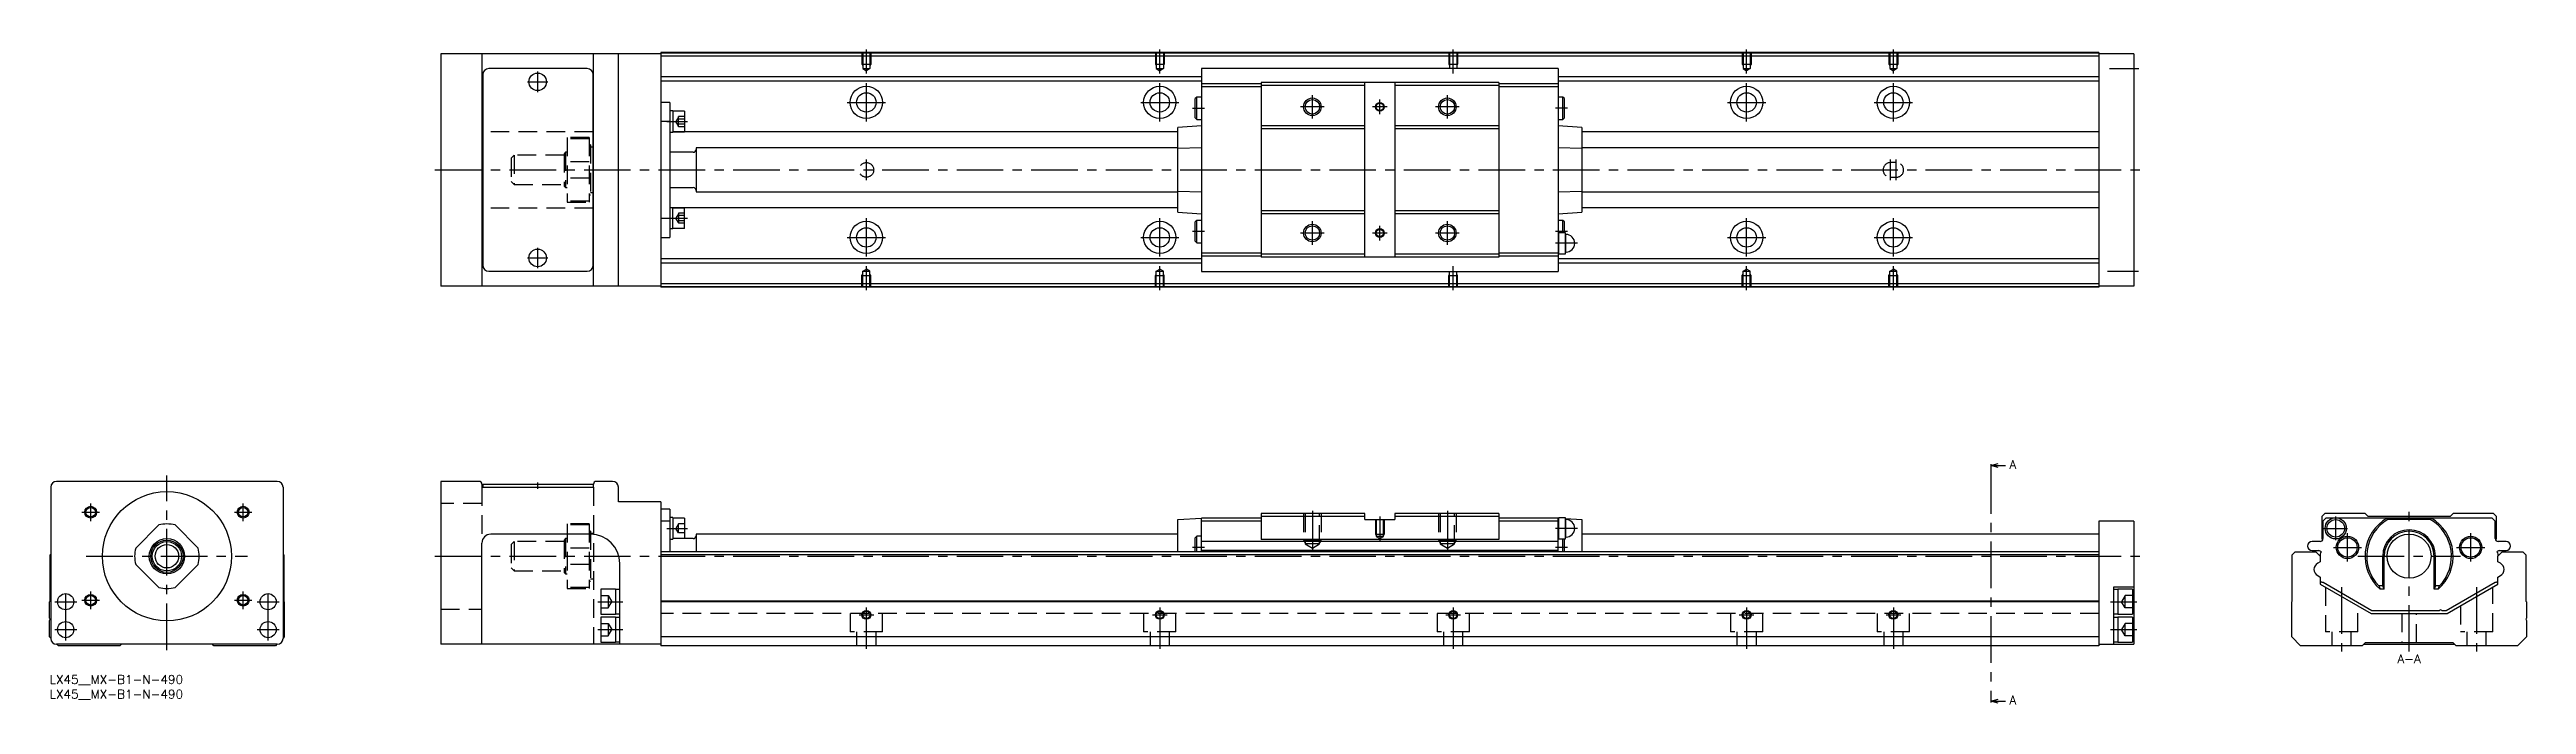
# Model space of a CAD drawing. Extents: x 0 to 844, y -10 to 213.
import ezdxf

# ---------------------------------------------------------------- set-up
doc = ezdxf.new("R2010")
doc.units = 0
doc.header["$LTSCALE"] = 0.5
doc.linetypes.add('CENTER', pattern=[50.8, 31.75, -6.35, 6.35, -6.35])
doc.linetypes.add('DASHED', pattern=[19.05, 12.7, -6.35])
for name, color, linetype in [('MSM_CENTER', 1, 'CENTER'), ('MSM_CONTINUOUS', 7, 'CONTINUOUS'), ('MSM_DASHED', 4, 'DASHED'), ('MSM_NARROW', 5, 'CONTINUOUS'), ('MSM_PART_NUMBER', 7, 'CONTINUOUS')]:
    doc.layers.add(name, color=color, linetype=linetype)
doc.styles.get("Standard").update_dxf_attribs({"font": 'txt.shx', "height": 3, "bigfont": 'bigfont.shx'})

# ---------------------------------------------------------------- blocks, each defined once
blk = doc.blocks.new('*U3')
at = {"layer": 'MSM_PART_NUMBER'}
blk.add_text('LX45__MX-B1-N-490', height=3, dxfattribs=at).set_placement((0, -3))
blk = doc.blocks.new('*U4')
at = {"layer": 'MSM_PART_NUMBER'}
blk.add_text('LX45__MX-B1-N-490', height=3, dxfattribs=at).set_placement((0, -8))

msp = doc.modelspace()

# ---------------------------------------------------------------- linework, layer by layer
at = {"layer": 'MSM_CENTER'}
for p, q in [((278.36, 204.91), (278.36, 213.12)), ((378.36, 204.91), (378.36, 213.12)), ((478.36, 204.91), (478.36, 213.12)), ((578.36, 204.91), (578.36, 213.12)), ((628.36, 204.91), (628.36, 213.12)), ((166.36, 198.62), (166.36, 205.62)), ((702.03, 206.62), (711.98, 206.62)), ((162.86, 202.12), (169.86, 202.12)), ((271.86, 195.12), (284.85, 195.12)), ((278.36, 188.62), (278.36, 201.62)), ((371.86, 195.12), (384.86, 195.12)), ((378.36, 188.62), (378.36, 201.62)), ((430.36, 189.62), (430.36, 197.62)), ((453.36, 191.12), (453.36, 196.12)), ((476.36, 189.62), (476.36, 197.62)), ((571.86, 195.12), (584.86, 195.12)), ((578.36, 188.62), (578.36, 201.62)), ((621.86, 195.12), (634.86, 195.12)), ((628.36, 188.62), (628.36, 201.62)), ((210.36, 188.58), (217.36, 188.58)), ((389.46, 193.12), (393.56, 193.12)), ((434.36, 193.62), (426.36, 193.62)), ((455.86, 193.62), (450.86, 193.62)), ((480.36, 193.62), (472.36, 193.62)), ((517.26, 193.12), (513.16, 193.12)), ((131.36, 172.12), (712.36, 172.12)), ((278.36, 168.62), (278.36, 175.62)), ((627.36, 168.62), (627.36, 175.62)), ((629.36, 168.62), (629.36, 175.62)), ((210.36, 155.67), (217.36, 155.67)), ((278.36, 142.62), (278.36, 155.62)), ((378.36, 142.62), (378.36, 155.62)), ((430.36, 146.62), (430.36, 154.62)), ((453.36, 148.12), (453.36, 153.12)), ((476.36, 146.62), (476.36, 154.62)), ((578.36, 142.62), (578.36, 155.62)), ((628.36, 142.62), (628.36, 155.62)), ((166.36, 138.62), (166.36, 145.62)), ((271.86, 149.12), (284.86, 149.12)), ((371.86, 149.12), (384.86, 149.12)), ((393.56, 151.12), (389.46, 151.12)), ((434.36, 150.62), (426.36, 150.62)), ((455.86, 150.62), (450.86, 150.62)), ((480.36, 150.62), (472.36, 150.62)), ((517.26, 151.12), (513.16, 151.12)), ((520.76, 147.12), (513.16, 147.12)), ((571.86, 149.12), (584.86, 149.12)), ((621.86, 149.12), (634.86, 149.12)), ((162.86, 142.12), (169.86, 142.12)), ((278.36, 131.12), (278.36, 139.33)), ((378.36, 131.12), (378.36, 139.33)), ((478.36, 131.12), (478.36, 139.33)), ((578.36, 131.12), (578.36, 139.33)), ((628.36, 131.12), (628.36, 139.33)), ((701.36, 137.62), (711.86, 137.62)), ((40, 8.5), (40, 68)), ((661.52, 70.87), (661.52, -8.37)), ((166.36, 63.5), (166.36, 65.6)), ((11.02, 55.5), (17.02, 55.5)), ((14.02, 52.5), (14.02, 58.5)), ((62.98, 55.5), (68.98, 55.5)), ((65.98, 52.5), (65.98, 58.5)), ((430.36, 56), (430.36, 42.3)), ((453.36, 54), (453.36, 45.5)), ((476.36, 56), (476.36, 42.3)), ((779.11, 46), (779.11, 54)), ((804.11, 8), (804.11, 56)), ((210.36, 50), (217.36, 50)), ((393.56, 43.5), (389.46, 43.5)), ((520.76, 50), (513.16, 50)), ((517.26, 43.5), (513.16, 43.5)), ((775.11, 50), (783.11, 50)), ((778.31, 43.5), (787.91, 43.5)), ((783.11, 38.7), (783.11, 48.3)), ((820.31, 43.5), (829.91, 43.5)), ((825.11, 38.7), (825.11, 48.3)), ((12.5, 40.5), (67.5, 40.5)), ((131.36, 40.5), (712.36, 40.5)), ((786.61, 40.5), (821.61, 40.5)), ((5.5, 11.75), (5.5, 28.75)), ((11.02, 25.5), (17.02, 25.5)), ((14.02, 22.5), (14.02, 28.5)), ((62.98, 25.5), (68.98, 25.5)), ((65.98, 22.5), (65.98, 28.5)), ((74.5, 11.75), (74.5, 28.75)), ((781.11, 29.97), (781.11, 8)), ((827.11, 29.97), (827.11, 8)), ((1.75, 25), (9.25, 25)), ((70.75, 25), (78.25, 25)), ((186.86, 25), (195.36, 25)), ((275.86, 20.5), (280.86, 20.5)), ((278.36, 9), (278.36, 23)), ((375.86, 20.5), (380.86, 20.5)), ((378.36, 23), (378.36, 9)), ((475.86, 20.5), (480.86, 20.5)), ((478.36, 23), (478.36, 9)), ((575.86, 20.5), (580.86, 20.5)), ((578.36, 23), (578.36, 9)), ((625.86, 20.5), (630.86, 20.5)), ((628.36, 23), (628.36, 9)), ((702.36, 25), (711.36, 25)), ((1.75, 15.5), (9.25, 15.5)), ((70.75, 15.5), (78.25, 15.5)), ((186.86, 15.5), (195.36, 15.5)), ((702.36, 15.5), (711.36, 15.5))]:
    msp.add_line(p, q, dxfattribs=at)
at = {"layer": 'MSM_CONTINUOUS'}
for p, q in [((208.36, 211.72), (133.36, 211.72)), ((133.36, 211.72), (133.36, 132.52)), ((147.36, 211.72), (147.36, 132.52)), ((185.36, 132.52), (185.36, 211.72)), ((193.86, 132.52), (193.86, 211.72)), ((698.36, 212.12), (208.36, 212.12)), ((208.36, 212.12), (208.36, 132.12)), ((698.36, 211.92), (208.36, 211.92)), ((698.36, 212.12), (698.36, 132.12)), ((710.36, 211.72), (698.36, 211.72)), ((710.36, 211.72), (710.36, 132.52)), ((147.66, 204.62), (147.66, 139.62)), ((183.26, 206.62), (149.66, 206.62)), ((185.26, 139.62), (185.26, 204.62)), ((698.36, 210.92), (208.36, 210.92)), ((392.56, 203.87), (208.36, 203.87)), ((392.56, 206.72), (392.56, 137.52)), ((514.16, 206.72), (392.56, 206.72)), ((514.16, 206.72), (514.16, 137.52)), ((698.36, 203.87), (514.16, 203.87)), ((147.66, 202.22), (147.36, 202.22)), ((147.66, 197.72), (147.36, 197.72)), ((185.36, 202.22), (185.26, 202.22)), ((185.36, 197.72), (185.26, 197.72)), ((392.56, 202.37), (208.36, 202.37)), ((211.36, 195.12), (208.36, 195.12)), ((211.36, 195.12), (211.36, 149.12)), ((390.96, 196.92), (390.46, 196.42)), ((390.46, 189.82), (390.46, 196.42)), ((390.96, 189.32), (390.96, 196.92)), ((392.56, 196.92), (390.96, 196.92)), ((412.86, 201.47), (392.56, 201.47)), ((412.86, 200.47), (392.56, 200.47)), ((493.86, 201.87), (412.86, 201.87)), ((412.86, 201.87), (412.86, 142.37)), ((448.26, 200.87), (412.86, 200.87)), ((448.26, 142.37), (448.26, 201.87)), ((458.46, 201.87), (458.46, 142.37)), ((493.86, 200.87), (458.46, 200.87)), ((493.86, 201.87), (493.86, 142.37)), ((514.16, 201.47), (493.86, 201.47)), ((514.16, 200.47), (493.86, 200.47)), ((698.36, 202.37), (514.16, 202.37)), ((515.76, 196.92), (514.16, 196.92)), ((516.26, 196.42), (515.76, 196.92)), ((515.76, 189.32), (515.76, 196.92)), ((516.26, 189.82), (516.26, 196.42)), ((211.36, 188.65), (208.36, 188.65)), ((212.36, 192.23), (211.36, 192.23)), ((212.36, 192.23), (212.36, 184.93)), ((216.36, 192.08), (212.36, 192.08)), ((216.36, 192.08), (216.36, 185.08)), ((392.56, 187.12), (384.56, 186.57)), ((384.56, 157.68), (384.56, 186.57)), ((390.46, 189.82), (390.96, 189.32)), ((390.96, 189.32), (392.56, 189.32)), ((448.26, 187.12), (412.86, 187.12)), ((448.26, 186.12), (412.86, 186.12)), ((493.86, 187.12), (458.46, 187.12)), ((493.86, 186.12), (458.46, 186.12)), ((514.16, 189.32), (515.76, 189.32)), ((522.16, 186.57), (514.16, 187.12)), ((515.76, 189.32), (516.26, 189.82)), ((522.16, 186.57), (522.16, 157.68)), ((147.66, 185.12), (147.36, 185.12)), ((185.36, 185.12), (185.26, 185.12)), ((185.36, 179.87), (185.26, 179.87)), ((211.36, 184.93), (212.36, 184.93)), ((219.36, 178.12), (211.36, 178.12)), ((212.36, 185.08), (216.36, 185.08)), ((384.56, 185.05), (212.36, 185.05)), ((220.36, 179.62), (220.36, 164.62)), ((384.56, 179.62), (220.36, 179.62)), ((392.56, 179.61), (384.56, 179.36)), ((522.16, 179.36), (514.16, 179.61)), ((698.36, 185.05), (522.16, 185.05)), ((698.36, 179.62), (522.16, 179.62)), ((185.26, 164.37), (185.36, 164.37)), ((211.36, 166.12), (219.36, 166.12)), ((220.36, 164.62), (384.56, 164.62)), ((384.56, 164.89), (392.56, 164.64)), ((514.16, 164.64), (522.16, 164.89)), ((522.16, 164.62), (698.36, 164.62)), ((147.66, 159.12), (147.36, 159.12)), ((185.36, 159.12), (185.26, 159.12)), ((211.36, 155.6), (208.36, 155.6)), ((211.36, 159.32), (212.36, 159.32)), ((212.36, 152.02), (211.36, 152.02)), ((212.36, 152.02), (212.36, 159.32)), ((384.56, 159.2), (212.36, 159.2)), ((212.36, 159.17), (216.36, 159.17)), ((216.36, 152.17), (212.36, 152.17)), ((216.36, 152.17), (216.36, 159.17)), ((384.56, 157.68), (392.56, 157.12)), ((390.96, 154.92), (390.46, 154.42)), ((390.46, 147.82), (390.46, 154.42)), ((390.96, 147.32), (390.96, 154.92)), ((392.56, 154.92), (390.96, 154.92)), ((448.26, 158.12), (412.86, 158.12)), ((448.26, 157.12), (412.86, 157.12)), ((493.86, 158.12), (458.46, 158.12)), ((493.86, 157.12), (458.46, 157.12)), ((514.16, 157.12), (522.16, 157.68)), ((515.76, 154.92), (514.16, 154.92)), ((516.26, 154.42), (515.76, 154.92)), ((515.76, 150.72), (515.76, 154.92)), ((516.26, 150.72), (516.26, 154.42)), ((698.36, 159.2), (522.16, 159.2)), ((147.66, 146.52), (147.36, 146.52)), ((185.36, 146.52), (185.26, 146.52)), ((208.36, 149.12), (211.36, 149.12)), ((390.46, 147.82), (390.96, 147.32)), ((390.96, 147.32), (392.56, 147.32)), ((412.86, 143.77), (392.56, 143.77)), ((514.16, 143.77), (493.86, 143.77)), ((514.32, 150.72), (514.16, 150.12)), ((514.16, 144.12), (514.32, 143.52)), ((514.32, 143.52), (514.32, 150.72)), ((516.6, 150.72), (514.32, 150.72)), ((514.32, 143.52), (516.6, 143.52)), ((516.6, 143.52), (516.6, 150.72)), ((516.76, 150.12), (516.6, 150.72)), ((516.6, 143.52), (516.76, 144.12)), ((516.76, 144.12), (516.76, 150.12)), ((147.36, 142.02), (147.66, 142.02)), ((149.66, 137.62), (183.26, 137.62)), ((185.26, 142.02), (185.36, 142.02)), ((392.56, 141.87), (208.36, 141.87)), ((392.56, 140.37), (208.36, 140.37)), ((412.86, 142.77), (392.56, 142.77)), ((392.56, 137.52), (514.16, 137.52)), ((448.26, 143.37), (412.86, 143.37)), ((493.86, 142.37), (412.86, 142.37)), ((493.86, 143.37), (458.46, 143.37)), ((514.16, 142.77), (493.86, 142.77)), ((698.36, 141.87), (514.16, 141.87)), ((698.36, 140.37), (514.16, 140.37)), ((208.36, 132.52), (133.36, 132.52)), ((698.36, 133.32), (208.36, 133.32)), ((698.36, 132.32), (208.36, 132.32)), ((698.36, 132.12), (208.36, 132.12)), ((710.36, 132.52), (698.36, 132.52)), ((661.52, 71.37), (664.02, 72.04)), ((661.52, 71.87), (661.52, 70.87)), ((661.52, 71.37), (666.52, 71.37)), ((664.02, 70.7), (661.52, 71.37)), ((0.4, 64), (0.4, 12.5)), ((77.6, 66), (2.4, 66)), ((79.6, 64), (79.6, 12.5)), ((146.36, 66), (133.36, 66)), ((133.36, 66), (133.36, 10.5)), ((147.36, 65), (147.36, 64)), ((147.36, 64), (185.36, 64)), ((147.66, 65), (147.66, 64)), ((147.66, 65), (185.26, 65)), ((163.36, 65.1), (169.36, 65.1)), ((163.36, 65.1), (163.36, 65)), ((169.36, 65), (169.36, 65.1)), ((185.26, 65), (185.26, 64)), ((185.36, 64), (185.36, 65)), ((191.86, 66), (186.36, 66)), ((193.86, 59), (193.86, 64)), ((29.36, 43.3), (37.2, 51.14)), ((42.8, 51.14), (50.64, 43.3)), ((208.36, 59), (193.86, 59)), ((208.36, 59), (208.36, 10)), ((211.36, 56.5), (208.36, 56.5)), ((211.36, 52.5), (208.36, 52.5)), ((211.36, 56.5), (211.36, 42)), ((212.36, 53.65), (211.36, 53.65)), ((212.36, 53.65), (212.36, 46.35)), ((216.36, 53.5), (212.36, 53.5)), ((216.36, 53.5), (216.36, 46.5)), ((384.56, 53), (392.56, 53.5)), ((384.56, 42), (384.56, 53)), ((412.86, 53.5), (392.56, 53.5)), ((392.56, 42), (392.56, 53.5)), ((412.86, 52.5), (392.56, 52.5)), ((448.26, 55), (412.86, 55)), ((412.86, 55), (412.86, 46.15)), ((448.26, 54), (412.86, 54)), ((448.26, 53), (448.26, 55)), ((448.26, 53), (458.46, 53)), ((458.46, 55), (458.46, 53)), ((493.86, 55), (458.46, 55)), ((493.86, 54), (458.46, 54)), ((493.86, 55), (493.86, 46.15)), ((514.16, 53.5), (493.86, 53.5)), ((514.16, 52.5), (493.86, 52.5)), ((514.32, 53.6), (514.16, 53)), ((514.16, 53.5), (514.29, 53.49)), ((514.16, 42), (514.16, 53.5)), ((514.32, 46.4), (514.32, 53.6)), ((516.6, 53.6), (514.32, 53.6)), ((516.76, 53), (516.6, 53.6)), ((516.6, 46.4), (516.6, 53.6)), ((516.67, 53.34), (522.16, 53)), ((516.76, 47), (516.76, 53)), ((522.16, 53), (522.16, 42)), ((710.36, 52.5), (698.36, 52.5)), ((698.36, 52.5), (698.36, 10)), ((710.36, 52.5), (710.36, 10.5)), ((775.36, 55), (774.36, 54)), ((774.36, 54), (774.36, 46.62)), ((775.76, 53.5), (774.76, 52.5)), ((774.76, 52.5), (774.76, 46.5)), ((789.11, 55), (775.36, 55)), ((778.27, 53.5), (775.76, 53.5)), ((832.46, 53.5), (779.95, 53.5)), ((790.11, 54), (789.11, 55)), ((818.11, 54), (790.11, 54)), ((796.63, 53.5), (796.88, 53)), ((811.34, 53), (796.88, 53)), ((811.34, 53), (811.59, 53.5)), ((819.11, 55), (818.11, 54)), ((832.86, 55), (819.11, 55)), ((833.46, 52.5), (832.46, 53.5)), ((833.86, 54), (832.86, 55)), ((833.46, 46.5), (833.46, 52.5)), ((833.86, 46.62), (833.86, 54)), ((147.36, 10.5), (147.36, 45)), ((184.36, 48), (150.36, 48)), ((211.36, 46.35), (212.36, 46.35)), ((219.36, 46.5), (212.36, 46.5)), ((220.36, 48), (220.36, 42)), ((384.56, 48), (220.36, 48)), ((390.96, 47.3), (390.46, 46.8)), ((390.46, 42), (390.46, 46.8)), ((390.96, 42), (390.96, 47.3)), ((392.56, 47.3), (390.96, 47.3)), ((514.16, 45.5), (392.56, 45.5)), ((514.16, 42.4), (392.56, 42.4)), ((493.86, 46.15), (412.86, 46.15)), ((514.16, 47), (514.32, 46.4)), ((514.32, 46.4), (516.6, 46.4)), ((515.76, 42), (515.76, 46.4)), ((516.26, 42), (516.26, 46.4)), ((516.6, 46.4), (516.76, 47)), ((698.36, 48), (522.16, 48)), ((773.76, 45.5), (771.06, 45.5)), ((771.06, 42.4), (773.36, 42.4)), ((837.16, 45.5), (834.46, 45.5)), ((834.86, 42.4), (837.16, 42.4)), ((0.2, 41), (0.4, 41.2)), ((0.2, 25.2), (0.2, 41)), ((37.2, 29.86), (29.36, 37.7)), ((50.64, 37.7), (42.8, 29.86)), ((79.6, 41.2), (79.8, 41)), ((79.8, 41), (79.8, 25.2)), ((194.36, 10.5), (194.36, 38)), ((698.36, 42), (208.36, 42)), ((698.36, 41), (208.36, 41)), ((764.31, 41), (765.31, 42)), ((764.31, 25.2), (764.31, 41)), ((765.31, 42), (772.36, 42)), ((772.36, 42), (773.86, 40.5)), ((773.86, 38.61), (772.96, 38.1)), ((772.96, 33.9), (773.86, 33.39)), ((773.81, 41.2), (773.81, 40.55)), ((773.86, 40.5), (773.86, 38.61)), ((795.11, 30.44), (795.11, 40.5)), ((795.61, 29.22), (795.61, 40.5)), ((812.61, 29.22), (812.61, 40.5)), ((813.11, 30.44), (813.11, 40.5)), ((834.36, 40.5), (835.86, 42)), ((834.36, 38.61), (834.36, 40.5)), ((835.25, 38.1), (834.36, 38.61)), ((834.36, 33.39), (835.25, 33.9)), ((834.41, 40.55), (834.41, 41.2)), ((835.86, 42), (842.91, 42)), ((842.91, 42), (843.91, 41)), ((843.91, 41), (843.91, 25.2)), ((192.86, 29.25), (187.86, 29.25)), ((187.86, 29.25), (187.86, 20.75)), ((192.86, 29.25), (192.86, 20.75)), ((194.36, 29.15), (192.86, 29.15)), ((710.36, 30), (703.36, 30)), ((703.36, 30), (703.36, 10.5)), ((704.86, 29.15), (703.36, 29.15)), ((709.86, 29.25), (704.86, 29.25)), ((704.86, 29.25), (704.86, 20.75)), ((709.86, 29.25), (709.86, 20.75)), ((773.86, 33.39), (773.86, 31)), ((773.86, 31), (791.18, 21)), ((774.61, 31.61), (774.81, 31.61)), ((774.81, 31.61), (791.45, 22)), ((795.11, 30.44), (793.75, 30.44)), ((795.61, 29.22), (794.22, 29.22)), ((795.61, 29.22), (795.11, 30.44)), ((813.11, 30.44), (812.61, 29.22)), ((814, 29.22), (812.61, 29.22)), ((814.47, 30.44), (813.11, 30.44)), ((816.77, 22), (833.41, 31.61)), ((817.04, 21), (834.36, 31)), ((833.41, 31.61), (833.61, 31.61)), ((834.36, 31), (834.36, 33.39)), ((0, 25), (0.2, 25.2)), ((0, 19.4), (0, 25)), ((0, 13), (0, 18.6)), ((79.8, 25.2), (80, 25)), ((80, 25), (80, 13)), ((187.86, 20.75), (192.86, 20.75)), ((192.86, 19.75), (187.86, 19.75)), ((187.86, 19.75), (187.86, 11.25)), ((192.86, 20.85), (194.36, 20.85)), ((192.86, 19.75), (192.86, 11.25)), ((194.36, 19.65), (192.86, 19.65)), ((698.36, 25.2), (208.36, 25.2)), ((698.36, 25), (208.36, 25)), ((703.36, 20.85), (704.86, 20.85)), ((704.86, 19.65), (703.36, 19.65)), ((704.86, 20.75), (709.86, 20.75)), ((709.86, 19.75), (704.86, 19.75)), ((704.86, 19.75), (704.86, 11.25)), ((709.86, 19.75), (709.86, 11.25)), ((764.11, 25), (764.31, 25.2)), ((764.11, 13), (764.11, 25)), ((791.18, 21), (817.04, 21)), ((791.45, 22), (814.46, 22)), ((815.26, 22), (816.77, 22)), ((843.91, 25.2), (844.11, 25)), ((844.11, 25), (844.11, 19.4)), ((844.11, 18.6), (844.11, 13)), ((0.4, 12.6), (0, 13)), ((77.6, 10.5), (2.4, 10.5)), ((3, 10), (2.5, 10.5)), ((24, 10), (3, 10)), ((24.5, 10.5), (24, 10)), ((56, 10), (55.5, 10.5)), ((77, 10), (56, 10)), ((77.5, 10.5), (77, 10)), ((80, 13), (79.6, 12.6)), ((208.36, 10.5), (133.36, 10.5)), ((187.86, 11.25), (192.86, 11.25)), ((192.86, 11.35), (194.36, 11.35)), ((698.36, 13), (208.36, 13)), ((698.36, 10), (208.36, 10)), ((698.36, 10.5), (710.36, 10.5)), ((703.36, 11.35), (704.86, 11.35)), ((704.86, 11.25), (709.86, 11.25)), ((767.11, 10), (764.11, 13)), ((788.11, 10), (767.11, 10)), ((789.11, 11), (788.11, 10)), ((788.61, 10.5), (819.61, 10.5)), ((819.11, 11), (789.11, 11)), ((820.11, 10), (819.11, 11)), ((841.11, 10), (820.11, 10)), ((844.11, 13), (841.11, 10)), ((661.52, -8.87), (664.02, -8.2)), ((661.52, -8.37), (661.52, -9.37)), ((661.52, -8.87), (666.52, -8.87)), ((664.02, -9.54), (661.52, -8.87))]:
    msp.add_line(p, q, dxfattribs=at)
for centre, radius in [((166.36, 202.12), 3), ((278.36, 195.12), 5.5), ((278.36, 195.12), 3.3), ((378.36, 195.12), 5.5), ((378.36, 195.12), 3.3), ((430.36, 193.62), 2.46), ((453.36, 193.62), 1.23), ((476.36, 193.62), 2.46), ((578.36, 195.12), 5.5), ((578.36, 195.12), 3.3), ((628.36, 195.12), 5.5), ((628.36, 195.12), 3.3), ((278.36, 149.12), 5.5), ((278.36, 149.12), 3.3), ((378.36, 149.12), 5.5), ((378.36, 149.12), 3.3), ((430.36, 150.62), 2.46), ((476.36, 150.62), 2.46), ((578.36, 149.12), 5.5), ((578.36, 149.12), 3.3), ((628.36, 149.12), 5.5), ((628.36, 149.12), 3.3), ((166.36, 142.12), 3), ((453.36, 150.62), 1.23), ((40, 40.5), 22), ((14.02, 55.5), 1.62), ((65.98, 55.5), 1.62), ((779.11, 50), 3.6), ((779.11, 50), 3), ((40, 40.5), 6), ((40, 40.5), 5.5), ((40, 40.5), 5), ((40, 40.5), 4), ((783.11, 43.5), 3.8), ((783.11, 43.5), 3.3), ((804.11, 40.5), 7.5), ((825.11, 43.5), 3.8), ((825.11, 43.5), 3.3), ((5.5, 25), 2.75), ((14.02, 25.5), 1.62), ((65.98, 25.5), 1.62), ((74.5, 25), 2.75), ((5.5, 15.5), 2.75), ((74.5, 15.5), 2.75), ((278.36, 20.5), 1.23), ((378.36, 20.5), 1.23), ((478.36, 20.5), 1.23), ((578.36, 20.5), 1.23), ((628.36, 20.5), 1.23)]:
    msp.add_circle(centre, radius, dxfattribs=at)
for centre, radius, start, end in [((149.66, 204.62), 2, 90, 180), ((183.26, 204.62), 2, 0, 90), ((219.36, 179.12), 1, 270, 0), ((219.36, 165.12), 1, 0, 90), ((516.76, 147.12), 3, 270, 90), ((149.66, 139.62), 2, 180, 270), ((183.26, 139.62), 2, 270, 0), ((2.4, 64), 2, 90, 180), ((77.6, 64), 2, 0, 90), ((146.36, 65), 1, 360, 90), ((186.36, 65), 1, 90, 180), ((191.86, 64), 2, 360, 90), ((40, 40.5), 11, 75.27264, 104.72736), ((516.76, 50), 3, 270, 90), ((804.11, 40.5), 15, 119.92643, 228.76392), ((804.11, 40.5), 14.44, 120.05097, 224.15139), ((804.11, 40.5), 14.44, 315.84861, 59.94903), ((804.11, 40.5), 15, 311.23608, 60.07357), ((40, 40.5), 11, 165.27264, 194.72736), ((40, 40.5), 11, 345.27264, 14.72736), ((150.36, 45), 3, 90, 180), ((184.36, 38), 10, 0, 90), ((219.36, 47.5), 1, 270, 0), ((771.06, 43.95), 1.55, 90, 270), ((773.36, 41.4), 1, 30.09191, 90), ((773.76, 46.5), 1, 270, 0), ((774.86, 46.62), 0.5, 180, 251.07258), ((804.11, 40.5), 9, 0, 180), ((804.11, 40.5), 8.5, 0, 180), ((834.46, 46.5), 1, 180, 270), ((833.36, 46.62), 0.5, 289.00551, 0), ((834.86, 41.4), 1, 90, 149.90809), ((837.16, 43.95), 1.55, 270, 90), ((774.26, 35.85), 2.6, 120.00003, 176.58933), ((774.26, 36.15), 2.6, 183.41067, 239.99996), ((774.61, 41.2), 0.8, 118.74892, 180), ((833.61, 41.2), 0.8, 0, 61.25108), ((833.95, 35.85), 2.6, 3.41067, 59.99996), ((833.95, 36.15), 2.6, 300.00004, 356.58933), ((40, 40.5), 11, 255.27264, 284.72736), ((774.61, 32.41), 0.8, 200.37237, 270), ((833.61, 45.2), 42.5, 200.31634, 202.08228), ((774.63, 45.19), 42.48, 337.91729, 339.6841), ((833.61, 32.41), 0.8, 270, 339.63587), ((-0.3, 19), 0.5, 306.8699, 53.1301), ((814.86, 21.7), 0.5, 36.8699, 143.1301), ((844.41, 19), 0.5, 126.8699, 233.1301), ((2.4, 12.5), 2, 180, 270), ((77.6, 12.5), 2, 270, 0)]:
    msp.add_arc(centre, radius, start, end, dxfattribs=at)
at = {"layer": 'MSM_DASHED'}
for p, q in [((276.86, 212.12), (276.86, 208.12)), ((277.13, 212.12), (277.13, 206.62)), ((279.59, 212.12), (279.59, 206.62)), ((279.86, 212.12), (279.86, 208.12)), ((376.86, 212.12), (376.86, 208.12)), ((377.13, 212.12), (377.13, 206.62)), ((379.59, 212.12), (379.59, 206.62)), ((379.86, 212.12), (379.86, 208.12)), ((476.86, 212.12), (476.86, 208.12)), ((477.13, 212.12), (477.13, 206.72)), ((479.59, 212.12), (479.59, 206.72)), ((479.86, 212.12), (479.86, 208.12)), ((576.86, 212.12), (576.86, 208.12)), ((577.13, 212.12), (577.13, 206.62)), ((579.59, 212.12), (579.59, 206.62)), ((579.86, 212.12), (579.86, 208.12)), ((626.86, 212.12), (626.86, 208.12)), ((627.13, 212.12), (627.13, 206.62)), ((629.59, 212.12), (629.59, 206.62)), ((629.86, 212.12), (629.86, 208.12)), ((276.86, 208.12), (277.13, 207.66)), ((276.86, 208.12), (279.86, 208.12)), ((277.13, 206.62), (278.36, 205.91)), ((277.13, 206.62), (279.59, 206.62)), ((279.59, 206.62), (278.36, 205.91)), ((279.86, 208.12), (279.59, 207.66)), ((376.86, 208.12), (379.86, 208.12)), ((376.86, 208.12), (377.13, 207.66)), ((377.13, 206.62), (379.59, 206.62)), ((377.13, 206.62), (378.36, 205.91)), ((379.59, 206.62), (378.36, 205.91)), ((379.86, 208.12), (379.59, 207.66)), ((476.86, 208.12), (479.86, 208.12)), ((476.86, 208.12), (477.13, 207.66)), ((479.86, 208.12), (479.59, 207.66)), ((576.86, 208.12), (579.86, 208.12)), ((576.86, 208.12), (577.13, 207.66)), ((577.13, 206.62), (579.59, 206.62)), ((577.13, 206.62), (578.36, 205.91)), ((579.59, 206.62), (578.36, 205.91)), ((579.86, 208.12), (579.59, 207.66)), ((626.86, 208.12), (629.86, 208.12)), ((626.86, 208.12), (627.13, 207.66)), ((627.13, 206.62), (629.59, 206.62)), ((627.13, 206.62), (628.36, 205.91)), ((629.59, 206.62), (628.36, 205.91)), ((629.86, 208.12), (629.59, 207.66)), ((214.36, 190.08), (213.49, 188.58)), ((214.36, 187.08), (213.49, 188.58)), ((214.36, 186.85), (214.36, 190.31)), ((216.36, 190.31), (214.36, 190.31)), ((216.36, 189.45), (214.36, 189.45)), ((216.36, 187.71), (214.36, 187.71)), ((216.36, 186.85), (214.36, 186.85)), ((185.26, 185.12), (147.66, 185.12)), ((175.86, 178.12), (175.36, 177.62)), ((175.36, 177.62), (175.36, 166.62)), ((175.86, 178.12), (175.86, 166.12)), ((176.36, 178.12), (175.86, 178.12)), ((183.86, 183.12), (176.36, 183.12)), ((176.36, 183.12), (176.36, 161.12)), ((183.86, 182.76), (176.36, 182.76)), ((183.86, 183.12), (183.86, 161.12)), ((184.36, 180.62), (183.86, 180.62)), ((184.36, 180.62), (184.36, 163.62)), ((185.26, 179.87), (184.36, 179.87)), ((158.36, 177.12), (157.36, 176.12)), ((157.36, 176.12), (157.36, 168.12)), ((158.36, 177.12), (158.36, 167.12)), ((175.36, 177.12), (158.36, 177.12)), ((183.86, 174.92), (176.36, 174.92)), ((183.86, 169.33), (176.36, 169.33)), ((629.36, 174.62), (627.36, 174.62)), ((627.36, 169.62), (629.36, 169.62)), ((157.36, 168.12), (158.36, 167.12)), ((158.36, 167.12), (175.36, 167.12)), ((175.36, 166.62), (175.86, 166.12)), ((175.86, 166.12), (176.36, 166.12)), ((183.86, 161.49), (176.36, 161.49)), ((176.36, 161.12), (183.86, 161.12)), ((183.86, 163.62), (184.36, 163.62)), ((184.36, 164.37), (185.26, 164.37)), ((185.26, 159.12), (147.66, 159.12)), ((214.36, 157.17), (213.49, 155.67)), ((214.36, 154.17), (213.49, 155.67)), ((214.36, 157.4), (214.36, 153.94)), ((216.36, 157.4), (214.36, 157.4)), ((216.36, 156.54), (214.36, 156.54)), ((216.36, 154.8), (214.36, 154.8)), ((216.36, 153.94), (214.36, 153.94)), ((276.86, 136.12), (277.13, 136.59)), ((276.86, 132.12), (276.86, 136.12)), ((276.86, 136.12), (279.86, 136.12)), ((277.13, 137.62), (278.36, 138.33)), ((277.13, 132.12), (277.13, 137.62)), ((277.13, 137.62), (279.59, 137.62)), ((279.59, 137.62), (278.36, 138.33)), ((279.59, 132.12), (279.59, 137.62)), ((279.86, 136.12), (279.59, 136.59)), ((279.86, 132.12), (279.86, 136.12)), ((376.86, 136.12), (377.13, 136.59)), ((376.86, 136.12), (379.86, 136.12)), ((376.86, 132.12), (376.86, 136.12)), ((377.13, 137.62), (378.36, 138.33)), ((377.13, 137.62), (379.59, 137.62)), ((377.13, 132.12), (377.13, 137.62)), ((379.59, 137.62), (378.36, 138.33)), ((379.59, 132.12), (379.59, 137.62)), ((379.86, 136.12), (379.59, 136.59)), ((379.86, 132.12), (379.86, 136.12)), ((476.86, 136.12), (477.13, 136.59)), ((476.86, 136.12), (479.86, 136.12)), ((476.86, 132.12), (476.86, 136.12)), ((477.13, 132.12), (477.13, 137.52)), ((479.59, 132.12), (479.59, 137.52)), ((479.86, 136.12), (479.59, 136.59)), ((479.86, 132.12), (479.86, 136.12)), ((576.86, 136.12), (577.13, 136.59)), ((576.86, 136.12), (579.86, 136.12)), ((576.86, 132.12), (576.86, 136.12)), ((577.13, 137.62), (578.36, 138.33)), ((577.13, 137.62), (579.59, 137.62)), ((577.13, 132.12), (577.13, 137.62)), ((579.59, 137.62), (578.36, 138.33)), ((579.59, 132.12), (579.59, 137.62)), ((579.86, 136.12), (579.59, 136.59)), ((579.86, 132.12), (579.86, 136.12)), ((626.86, 136.12), (627.13, 136.59)), ((626.86, 136.12), (629.86, 136.12)), ((626.86, 132.12), (626.86, 136.12)), ((627.13, 137.62), (628.36, 138.33)), ((627.13, 137.62), (629.59, 137.62)), ((627.13, 132.12), (627.13, 137.62)), ((629.59, 137.62), (628.36, 138.33)), ((629.59, 132.12), (629.59, 137.62)), ((629.86, 136.12), (629.59, 136.59)), ((629.86, 132.12), (629.86, 136.12)), ((147.36, 64), (147.36, 45)), ((185.36, 64), (185.36, 10.5)), ((147.36, 58.5), (133.36, 58.5)), ((183.86, 51.5), (176.36, 51.5)), ((176.36, 51.5), (176.36, 29.5)), ((183.86, 51.14), (176.36, 51.14)), ((183.86, 51.5), (183.86, 29.5)), ((214.36, 51.5), (213.49, 50)), ((214.36, 48.5), (214.36, 51.5)), ((216.36, 51.5), (214.36, 51.5)), ((427.36, 55), (427.36, 46)), ((427.9, 55), (427.9, 44.72)), ((432.82, 44.72), (432.82, 55)), ((433.36, 55), (433.36, 46)), ((451.86, 53), (451.86, 48)), ((452.13, 53), (452.13, 47.21)), ((454.59, 47.21), (454.59, 53)), ((454.86, 53), (454.86, 48)), ((473.36, 55), (473.36, 46)), ((473.9, 55), (473.9, 44.72)), ((478.82, 44.72), (478.82, 55)), ((479.36, 55), (479.36, 46)), ((158.36, 45.5), (157.36, 44.5)), ((157.36, 44.5), (157.36, 36.5)), ((175.36, 45.5), (158.36, 45.5)), ((158.36, 45.5), (158.36, 35.5)), ((175.86, 46.5), (175.36, 46)), ((175.36, 46), (175.36, 35)), ((176.36, 46.5), (175.86, 46.5)), ((175.86, 46.5), (175.86, 34.5)), ((183.86, 43.3), (176.36, 43.3)), ((184.36, 49), (183.86, 49)), ((184.36, 49), (184.36, 32)), ((185.36, 48.25), (184.36, 48.25)), ((214.36, 48.5), (213.49, 50)), ((214.36, 50), (216.36, 50)), ((216.36, 48.5), (214.36, 48.5)), ((427.36, 46), (433.36, 46)), ((427.36, 46), (427.9, 45.06)), ((427.9, 44.72), (430.36, 43.3)), ((432.82, 44.72), (427.9, 44.72)), ((430.36, 43.3), (432.82, 44.72)), ((433.36, 46), (432.82, 45.06)), ((451.86, 48), (454.86, 48)), ((451.86, 48), (452.13, 47.53)), ((452.13, 47.21), (453.36, 46.5)), ((454.59, 47.21), (452.13, 47.21)), ((453.36, 46.5), (454.59, 47.21)), ((454.86, 48), (454.59, 47.53)), ((473.36, 46), (479.36, 46)), ((473.36, 46), (473.9, 45.06)), ((473.9, 44.72), (476.36, 43.3)), ((478.82, 44.72), (473.9, 44.72)), ((476.36, 43.3), (478.82, 44.72)), ((479.36, 46), (478.82, 45.06)), ((157.36, 36.5), (158.36, 35.5)), ((158.36, 35.5), (175.36, 35.5)), ((175.36, 35), (175.86, 34.5)), ((175.86, 34.5), (176.36, 34.5)), ((183.86, 37.7), (176.36, 37.7)), ((183.86, 29.86), (176.36, 29.86)), ((176.36, 29.5), (183.86, 29.5)), ((183.86, 32), (184.36, 32)), ((184.36, 32.75), (185.36, 32.75)), ((187.86, 27.12), (190.36, 27.12)), ((190.36, 27.12), (190.36, 22.87)), ((190.36, 27.12), (191.59, 25)), ((707.36, 27.12), (706.13, 25)), ((709.86, 27.12), (707.36, 27.12)), ((707.36, 22.87), (707.36, 27.12)), ((775.61, 29.99), (775.61, 14.7)), ((832.61, 14.7), (832.61, 29.99)), ((133.36, 22.5), (147.36, 22.5)), ((187.86, 25), (190.36, 25)), ((187.86, 22.87), (190.36, 22.87)), ((187.86, 17.62), (190.36, 17.62)), ((190.36, 22.87), (191.59, 25)), ((190.36, 17.62), (191.59, 15.5)), ((190.36, 17.62), (190.36, 13.37)), ((698.36, 25.2), (208.36, 25.2)), ((698.36, 25), (208.36, 25)), ((698.36, 21), (208.36, 21)), ((272.86, 21), (272.86, 14.7)), ((283.86, 14.7), (283.86, 21)), ((372.86, 21), (372.86, 14.7)), ((383.86, 14.7), (383.86, 21)), ((472.86, 21), (472.86, 14.7)), ((483.86, 14.7), (483.86, 21)), ((572.86, 21), (572.86, 14.7)), ((583.86, 14.7), (583.86, 21)), ((622.86, 21), (622.86, 14.7)), ((633.86, 14.7), (633.86, 21)), ((707.36, 22.87), (706.13, 25)), ((707.36, 17.62), (706.13, 15.5)), ((707.36, 25), (709.86, 25)), ((709.86, 22.87), (707.36, 22.87)), ((707.36, 13.37), (707.36, 17.62)), ((709.86, 17.62), (707.36, 17.62)), ((786.61, 14.7), (786.61, 23.64)), ((801.61, 21), (801.61, 11)), ((806.61, 11), (806.61, 21)), ((821.61, 23.64), (821.61, 14.7)), ((187.86, 15.5), (190.36, 15.5)), ((187.86, 13.37), (190.36, 13.37)), ((190.36, 13.37), (191.59, 15.5)), ((283.86, 14.7), (272.86, 14.7)), ((275.06, 14.7), (275.06, 10)), ((281.66, 10), (281.66, 14.7)), ((383.86, 14.7), (372.86, 14.7)), ((375.06, 14.7), (375.06, 10)), ((381.66, 10), (381.66, 14.7)), ((483.86, 14.7), (472.86, 14.7)), ((475.06, 14.7), (475.06, 10)), ((481.66, 10), (481.66, 14.7)), ((583.86, 14.7), (572.86, 14.7)), ((575.06, 14.7), (575.06, 10)), ((581.66, 10), (581.66, 14.7)), ((633.86, 14.7), (622.86, 14.7)), ((625.06, 14.7), (625.06, 10)), ((631.66, 10), (631.66, 14.7)), ((707.36, 13.37), (706.13, 15.5)), ((707.36, 15.5), (709.86, 15.5)), ((709.86, 13.37), (707.36, 13.37)), ((786.61, 14.7), (775.61, 14.7)), ((777.81, 14.7), (777.81, 10)), ((784.41, 10), (784.41, 14.7)), ((832.61, 14.7), (821.61, 14.7)), ((823.81, 14.7), (823.81, 10)), ((830.41, 10), (830.41, 14.7))]:
    msp.add_line(p, q, dxfattribs=at)
msp.add_circle((278.36, 172.12), 2.5, dxfattribs=at)
for centre, start, end in [((627.36, 172.12), 90, 270), ((629.36, 172.12), 270, 90)]:
    msp.add_arc(centre, 2.5, start, end, dxfattribs=at)
at = {"layer": 'MSM_NARROW'}
for centre, radius in [((430.36, 193.62), 3), ((453.36, 193.62), 1.5), ((476.36, 193.62), 3), ((430.36, 150.62), 3), ((453.36, 150.62), 1.5), ((476.36, 150.62), 3), ((14.02, 55.5), 2), ((65.98, 55.5), 2), ((14.02, 25.5), 2), ((65.98, 25.5), 2), ((278.36, 20.5), 1.5), ((378.36, 20.5), 1.5), ((478.36, 20.5), 1.5), ((578.36, 20.5), 1.5), ((628.36, 20.5), 1.5)]:
    msp.add_circle(centre, radius, dxfattribs=at)

# ---------------------------------------------------------------- block references
at = {"layer": 'MSM_CONTINUOUS'}
for name in ['*U3', '*U4']:
    msp.add_blockref(name, (0, 0), dxfattribs=at)

# ---------------------------------------------------------------- texts
at = {"layer": 'MSM_PART_NUMBER'}
for s, p in [('A', (667.94, 70.24)), ('A-A', (800.11, 4.04)), ('A', (667.94, -10))]:
    msp.add_text(s, height=3, dxfattribs=at).set_placement(p)

doc.saveas('drawing.dxf')
